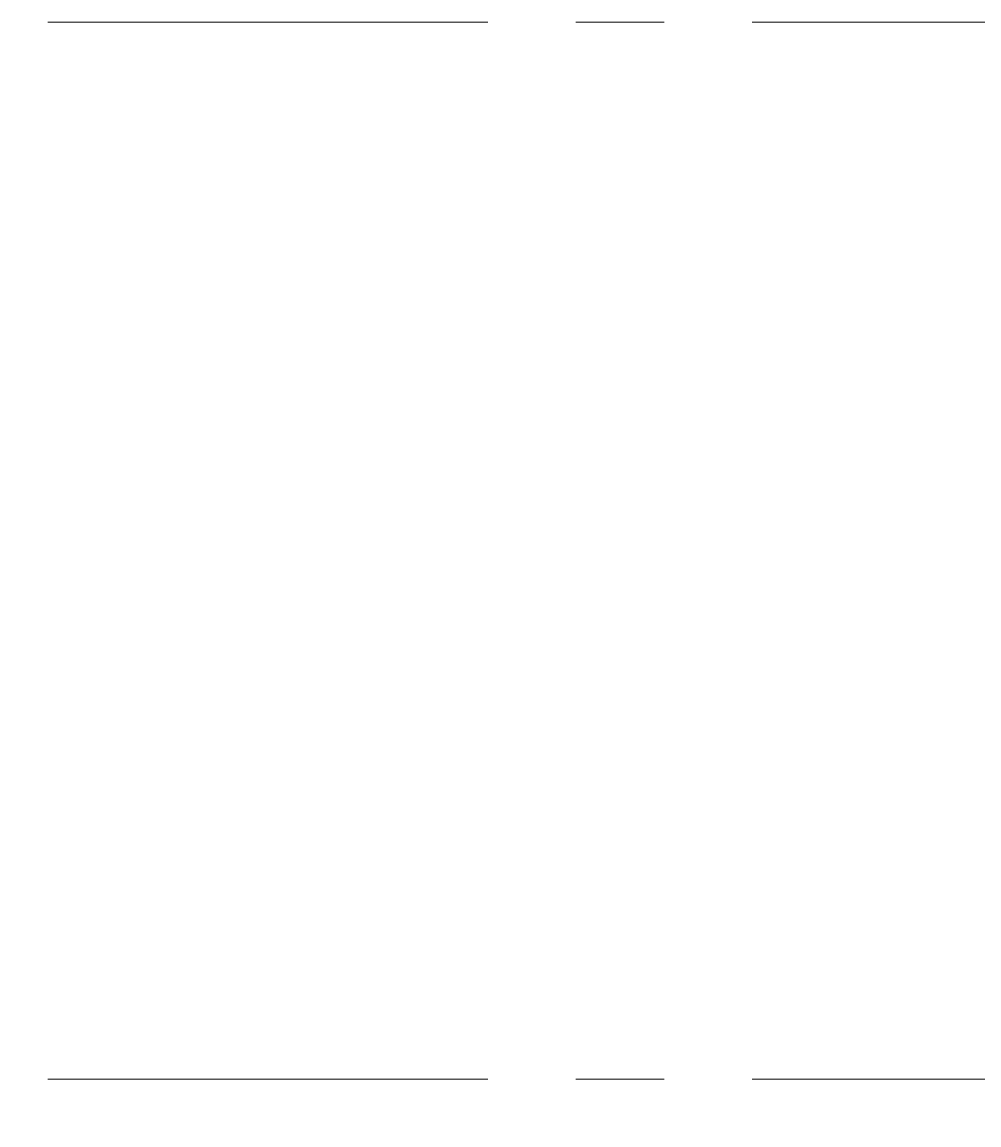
# Model space of a CAD drawing. Header units: millimetres. Extents: x 0 to 627661, y -95767 to 300888.
# Drawn here: x 513072 to 515789, y 32522 to 35652 of the extents above; entities that cross this region are included whole.
import ezdxf

# ---------------------------------------------------------------- set-up
doc = ezdxf.new("R2010")
doc.units = ezdxf.units.MM
doc.linetypes.add('CENTER', pattern=[2, 1.25, -0.25, 0.25, -0.25])
for name, color, linetype, lineweight in [('АР_Оси', 7, 'Continuous', 25), ('АР_Подоконники', 163, 'Continuous', 9), ('АР_Сущ Несущая стена', 250, 'Continuous', 50)]:
    doc.layers.add(name, color=color, linetype=linetype, lineweight=lineweight)

msp = doc.modelspace()

# ---------------------------------------------------------------- linework, layer by layer
at = {"layer": 'АР_Оси', "linetype": 'CENTER', "lineweight": 9, "ltscale": 1000}
for p, q in [((481145.2, 35651.6), (564323.6, 35651.6)), ((481145.2, 32651.6), (564323.6, 32651.6))]:
    msp.add_line(p, q, dxfattribs=at)
at = {"layer": 'АР_Подоконники', "lineweight": 9, "ltscale": 100}
for centre, radius, start, end in [((508407.5, 35529.5), 8924.1, 271.10883, 356.40396), ((508397.1, 35541.8), 8940.2, 271.69125, 356.32908)]:
    msp.add_arc(centre, radius, start, end, dxfattribs=at)
at = {"layer": 'АР_Сущ Несущая стена', "lineweight": 9, "ltscale": 100}
for centre, radius, start, end in [((508388.8, 35553.5), 9144.3, 272.82064, 356.28873), ((508396.5, 35535.5), 9778.7, 272.59255, 356.63539)]:
    msp.add_arc(centre, radius, start, end, dxfattribs=at)

doc.saveas('drawing.dxf')
